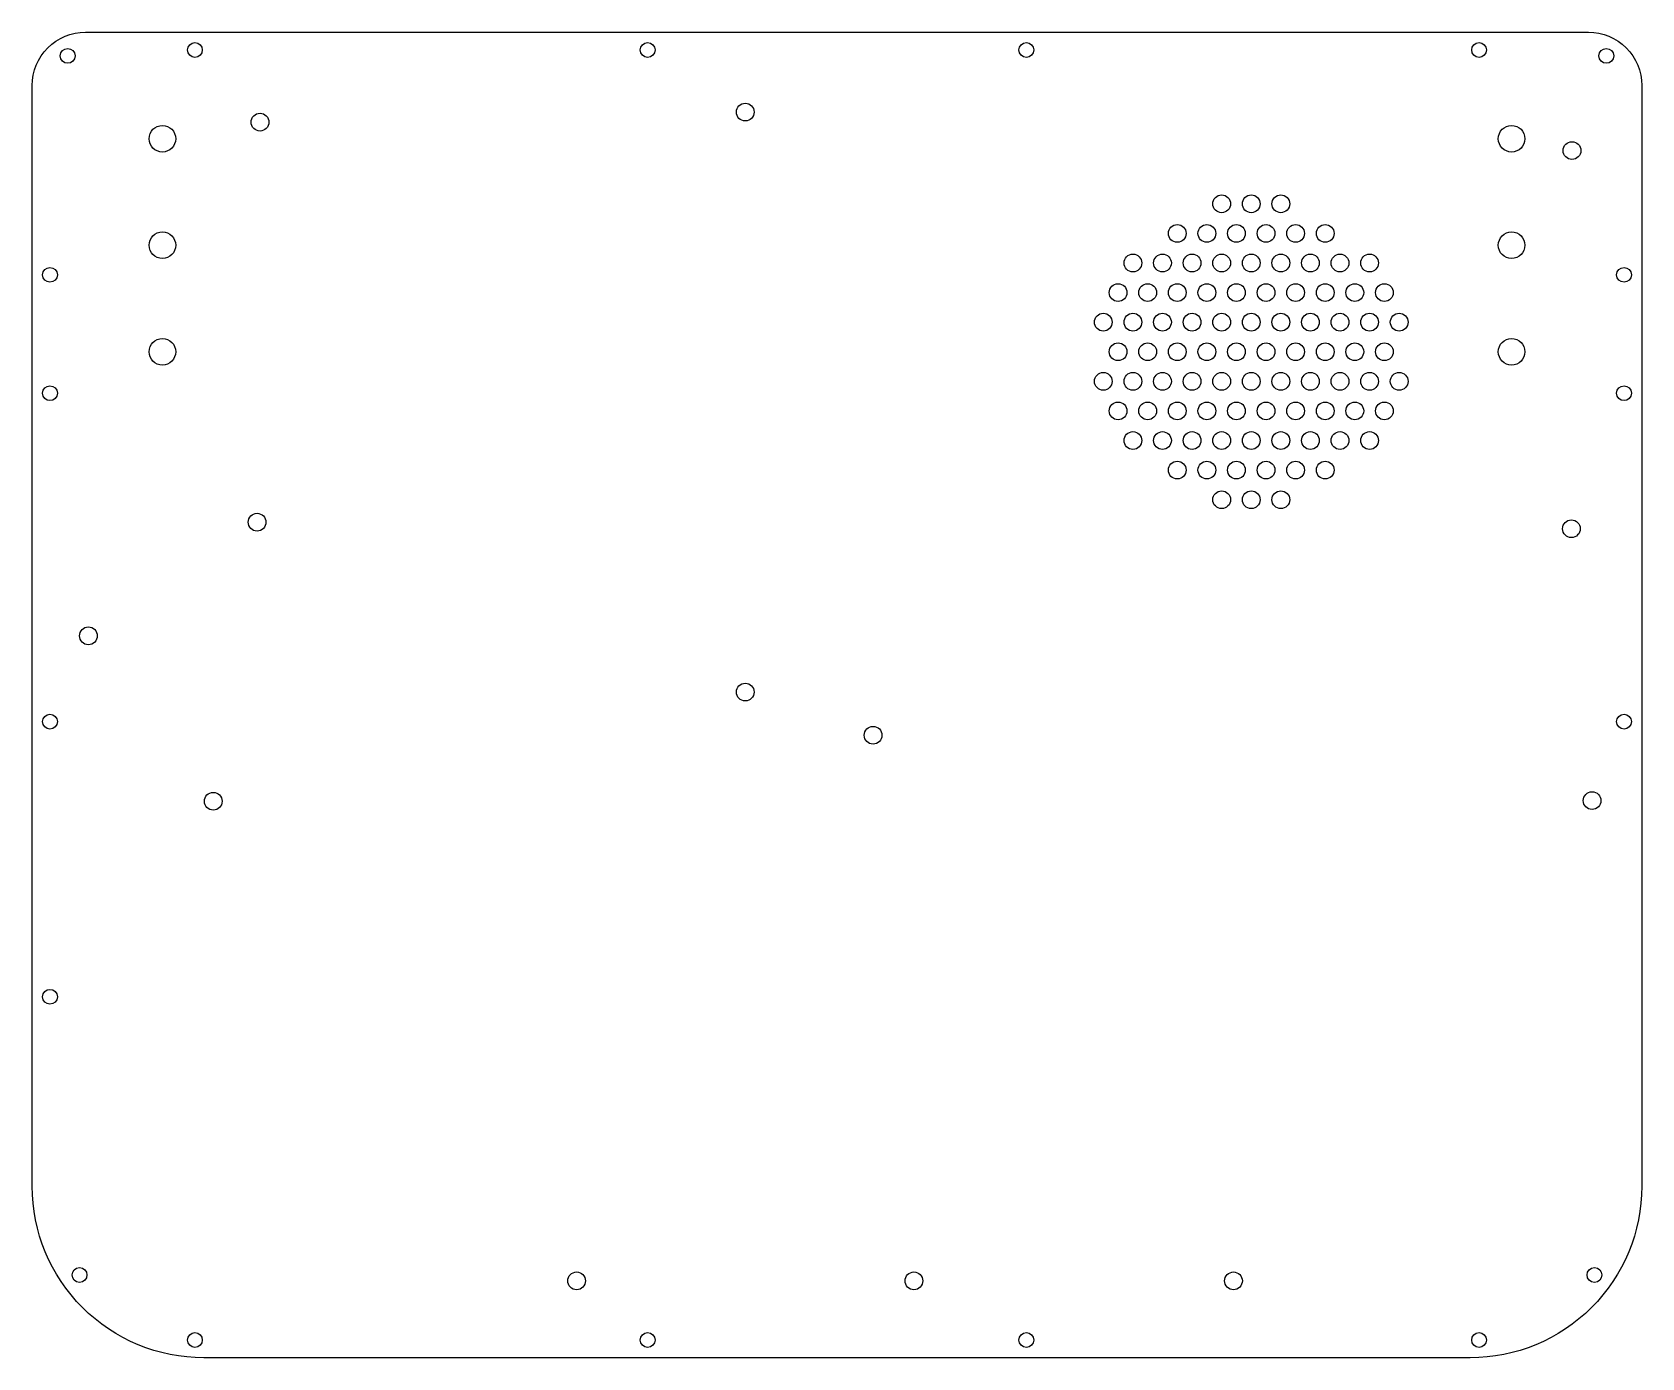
# Model space of a CAD drawing. Header units: millimetres. Extents: x -136 to 136, y -95 to 129.
import ezdxf

# ---------------------------------------------------------------- set-up
doc = ezdxf.new("R2010")
doc.units = ezdxf.units.MM
doc.layers.get('0').update_dxf_attribs({"linetype": 'CONTINUOUS'})

msp = doc.modelspace()

# ---------------------------------------------------------------- linework, layer by layer
msp.add_lwpolyline([(-107, -95, -0.414214), (-136, -66), (-136, 120, -0.414214), (-127, 129), (127, 129, -0.414214), (136, 120), (136, -66, -0.414214), (107, -95)], format="xyb", close=True)
for centre, radius in [((-130, 125), 1.25), ((-108.5, 126), 1.25), ((-32, 126), 1.25), ((32, 126), 1.25), ((108.5, 126), 1.25), ((130, 125), 1.25), ((-15.5, 115.5), 1.5), ((-97.5, 113.8), 1.5), ((-114, 111), 2.25), ((114, 111), 2.25), ((124.2, 109), 1.5), ((65, 100), 1.5), ((70, 100), 1.5), ((75, 100), 1.5), ((-114, 93), 2.25), ((57.5, 95), 1.5), ((62.5, 95), 1.5), ((67.5, 95), 1.5), ((72.5, 95), 1.5), ((77.5, 95), 1.5), ((82.5, 95), 1.5), ((114, 93), 2.25), ((50, 90), 1.5), ((55, 90), 1.5), ((60, 90), 1.5), ((65, 90), 1.5), ((70, 90), 1.5), ((75, 90), 1.5), ((80, 90), 1.5), ((85, 90), 1.5), ((90, 90), 1.5), ((-133, 88), 1.25), ((133, 88), 1.25), ((47.5, 85), 1.5), ((52.5, 85), 1.5), ((57.5, 85), 1.5), ((62.5, 85), 1.5), ((67.5, 85), 1.5), ((72.5, 85), 1.5), ((77.5, 85), 1.5), ((82.5, 85), 1.5), ((87.5, 85), 1.5), ((92.5, 85), 1.5), ((45, 80), 1.5), ((50, 80), 1.5), ((55, 80), 1.5), ((60, 80), 1.5), ((65, 80), 1.5), ((70, 80), 1.5), ((75, 80), 1.5), ((80, 80), 1.5), ((85, 80), 1.5), ((90, 80), 1.5), ((95, 80), 1.5), ((-114, 75), 2.25), ((47.5, 75), 1.5), ((52.5, 75), 1.5), ((57.5, 75), 1.5), ((62.5, 75), 1.5), ((67.5, 75), 1.5), ((72.5, 75), 1.5), ((77.5, 75), 1.5), ((82.5, 75), 1.5), ((87.5, 75), 1.5), ((92.5, 75), 1.5), ((114, 75), 2.25), ((45, 70), 1.5), ((50, 70), 1.5), ((55, 70), 1.5), ((60, 70), 1.5), ((65, 70), 1.5), ((70, 70), 1.5), ((75, 70), 1.5), ((80, 70), 1.5), ((85, 70), 1.5), ((90, 70), 1.5), ((95, 70), 1.5), ((-133, 68), 1.25), ((133, 68), 1.25), ((47.5, 65), 1.5), ((52.5, 65), 1.5), ((57.5, 65), 1.5), ((62.5, 65), 1.5), ((67.5, 65), 1.5), ((72.5, 65), 1.5), ((77.5, 65), 1.5), ((82.5, 65), 1.5), ((87.5, 65), 1.5), ((92.5, 65), 1.5), ((50, 60), 1.5), ((55, 60), 1.5), ((60, 60), 1.5), ((65, 60), 1.5), ((70, 60), 1.5), ((75, 60), 1.5), ((80, 60), 1.5), ((85, 60), 1.5), ((90, 60), 1.5), ((57.5, 55), 1.5), ((62.5, 55), 1.5), ((67.5, 55), 1.5), ((72.5, 55), 1.5), ((77.5, 55), 1.5), ((82.5, 55), 1.5), ((65, 50), 1.5), ((70, 50), 1.5), ((75, 50), 1.5), ((-98, 46.2), 1.5), ((124.1, 45.1), 1.5), ((-126.5, 27), 1.5), ((-15.5, 17.5), 1.5), ((-133, 12.5), 1.25), ((133, 12.5), 1.25), ((6.1, 10.2), 1.5), ((-105.41, -0.95), 1.5), ((127.6, -0.85), 1.5), ((-133, -34), 1.25), ((-128, -81), 1.25), ((-44, -82), 1.5), ((13, -82), 1.5), ((67, -82), 1.5), ((128, -81), 1.25), ((-108.5, -92), 1.25), ((-32, -92), 1.25), ((32, -92), 1.25), ((108.5, -92), 1.25)]:
    msp.add_circle(centre, radius)

doc.saveas('drawing.dxf')
